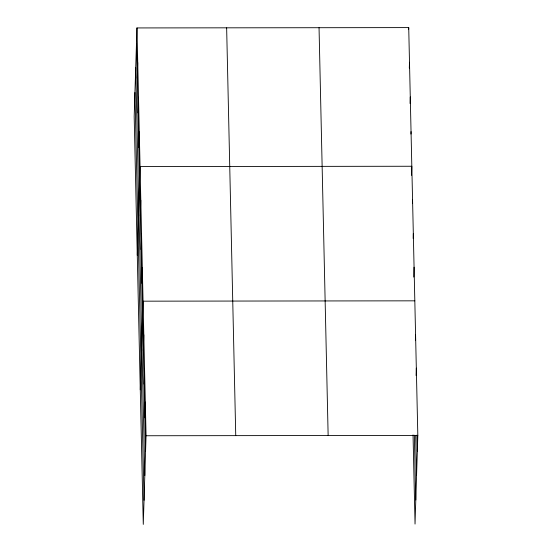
<?xml version="1.0" encoding="UTF-8"?>
<svg xmlns="http://www.w3.org/2000/svg" width="552" height="552" viewBox="0 0 552 552"><rect width="100%" height="100%" fill="white"/><g stroke="black" fill="none" stroke-linecap="round" stroke-linejoin="round"><path stroke-width="0.83" d="M136.965 27.938L134.177 116.589L143.278 524.4L146.066 435.749L136.965 27.938L408.721 27.6L417.823 435.411L415.035 524.062L413.041 434.907M137.248 78.253L137.738 62.597M138.021 112.918L138.511 97.262M138.793 147.584L139.29 131.928M137.275 255.245L140.063 166.594L411.813 166.255L411.53 175.322M140.318 215.887L140.808 200.238M141.07 249.532L141.56 233.882M141.823 283.183L142.312 267.527M140.277 389.822L143.065 301.171L414.814 300.833M143.32 350.472L143.817 334.816M144.072 384.116L144.562 368.46M144.824 417.76L145.314 402.104M408.666 29.249L408.721 27.6M409.308 68.034L409.494 62.266M410.06 103.521L410.267 96.931M410.964 134.067L411.04 131.59M412.461 203.198L412.565 199.9M413.158 238.492L413.317 233.544M413.752 277.076L414.069 267.189M415.387 340.246L415.566 334.477M416.084 375.539L416.318 368.122M146.066 435.749L417.823 435.411M416.974 435.086L417.326 451.067M415.69 435.625L416.574 475.155M414.345 435.211L415.794 499.974M319.042 27.71L328.143 435.528M226.644 27.828L235.745 435.638M136.475 43.587L145.576 451.405M135.716 67.675L144.817 475.493M134.936 92.495L144.037 500.312"/></g></svg>
